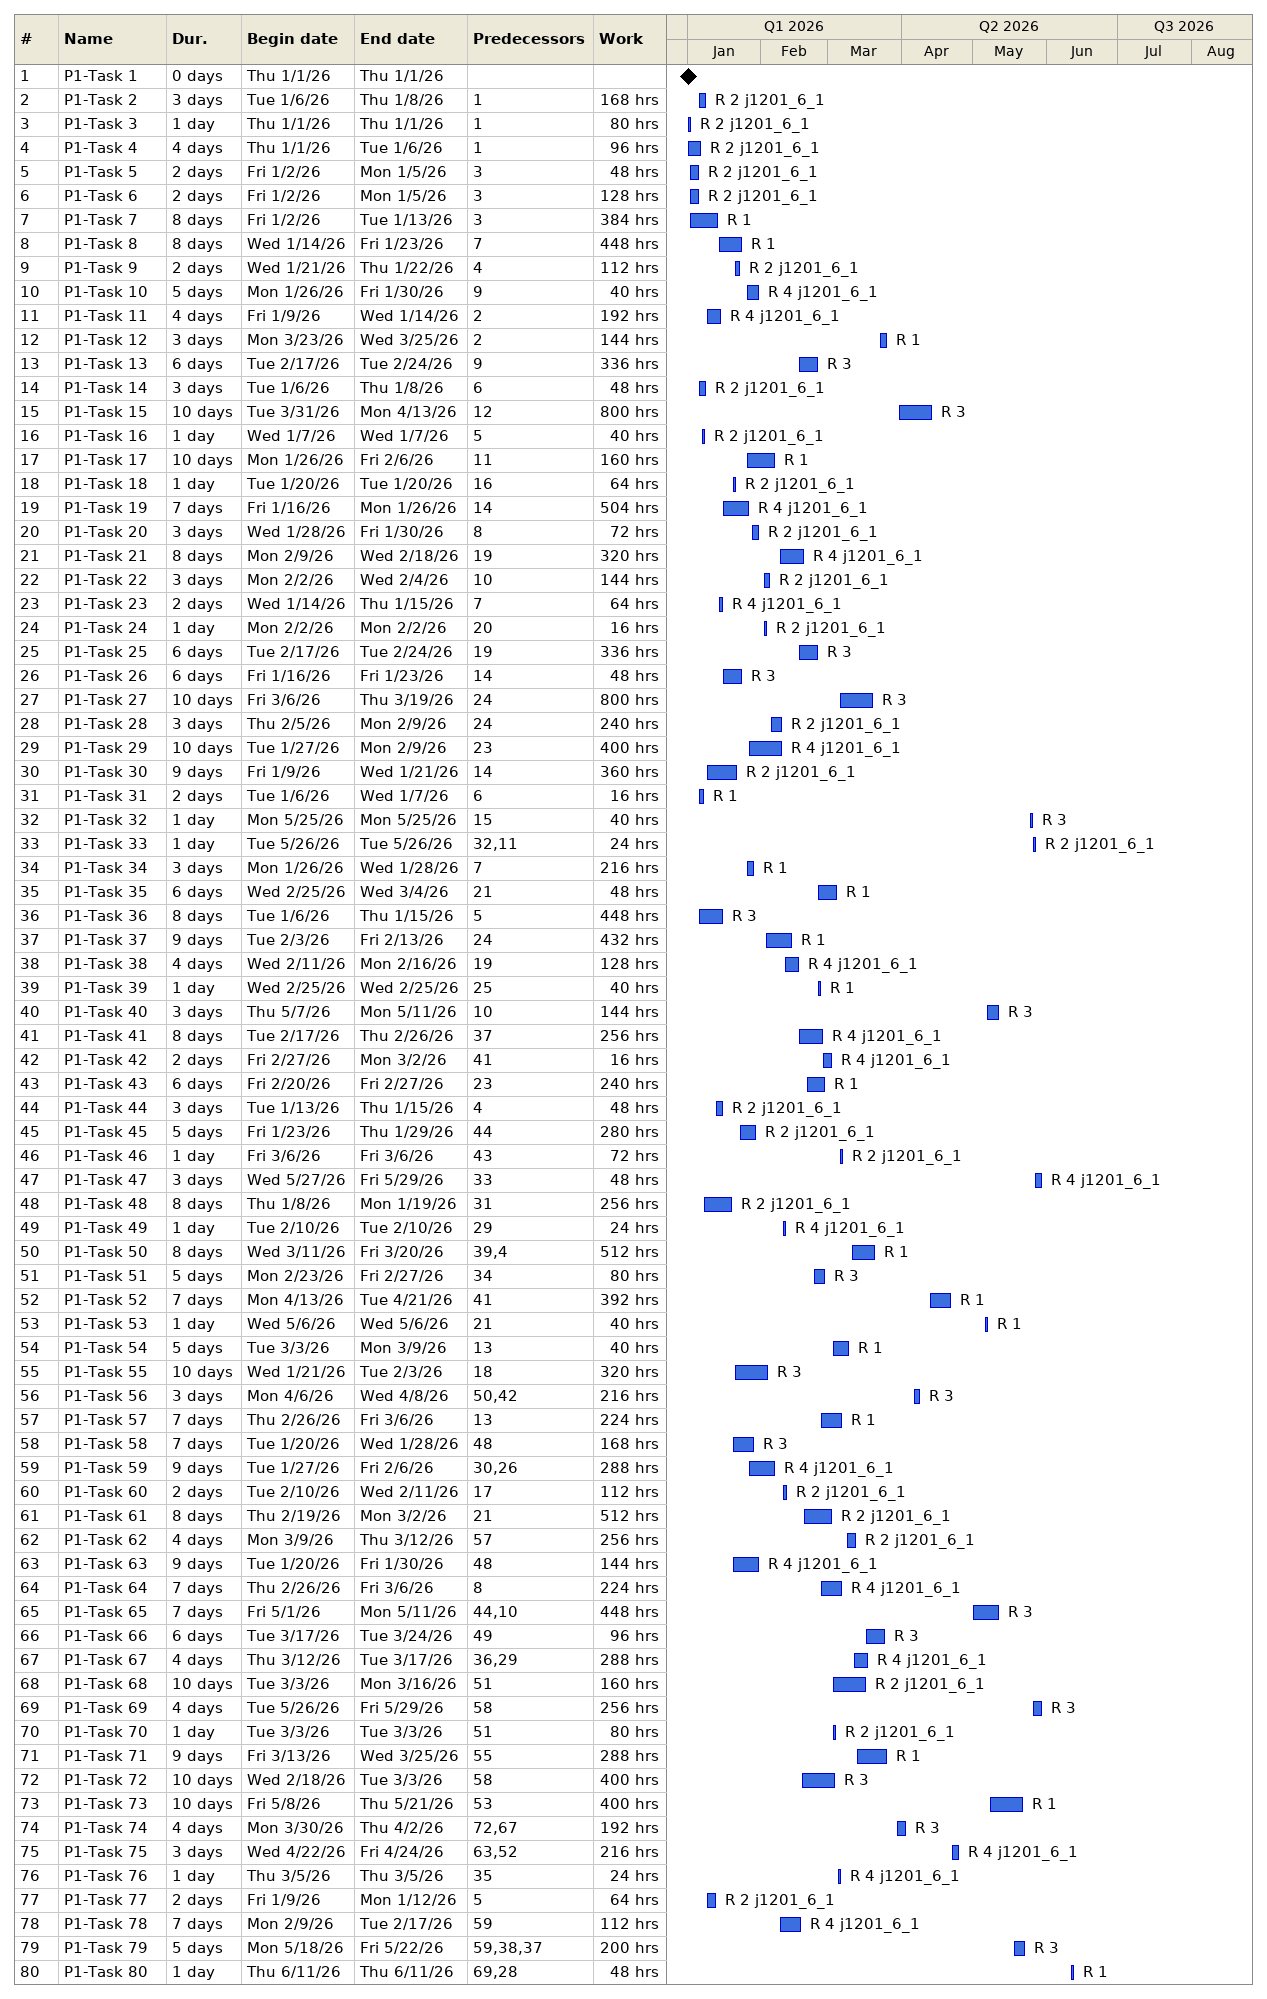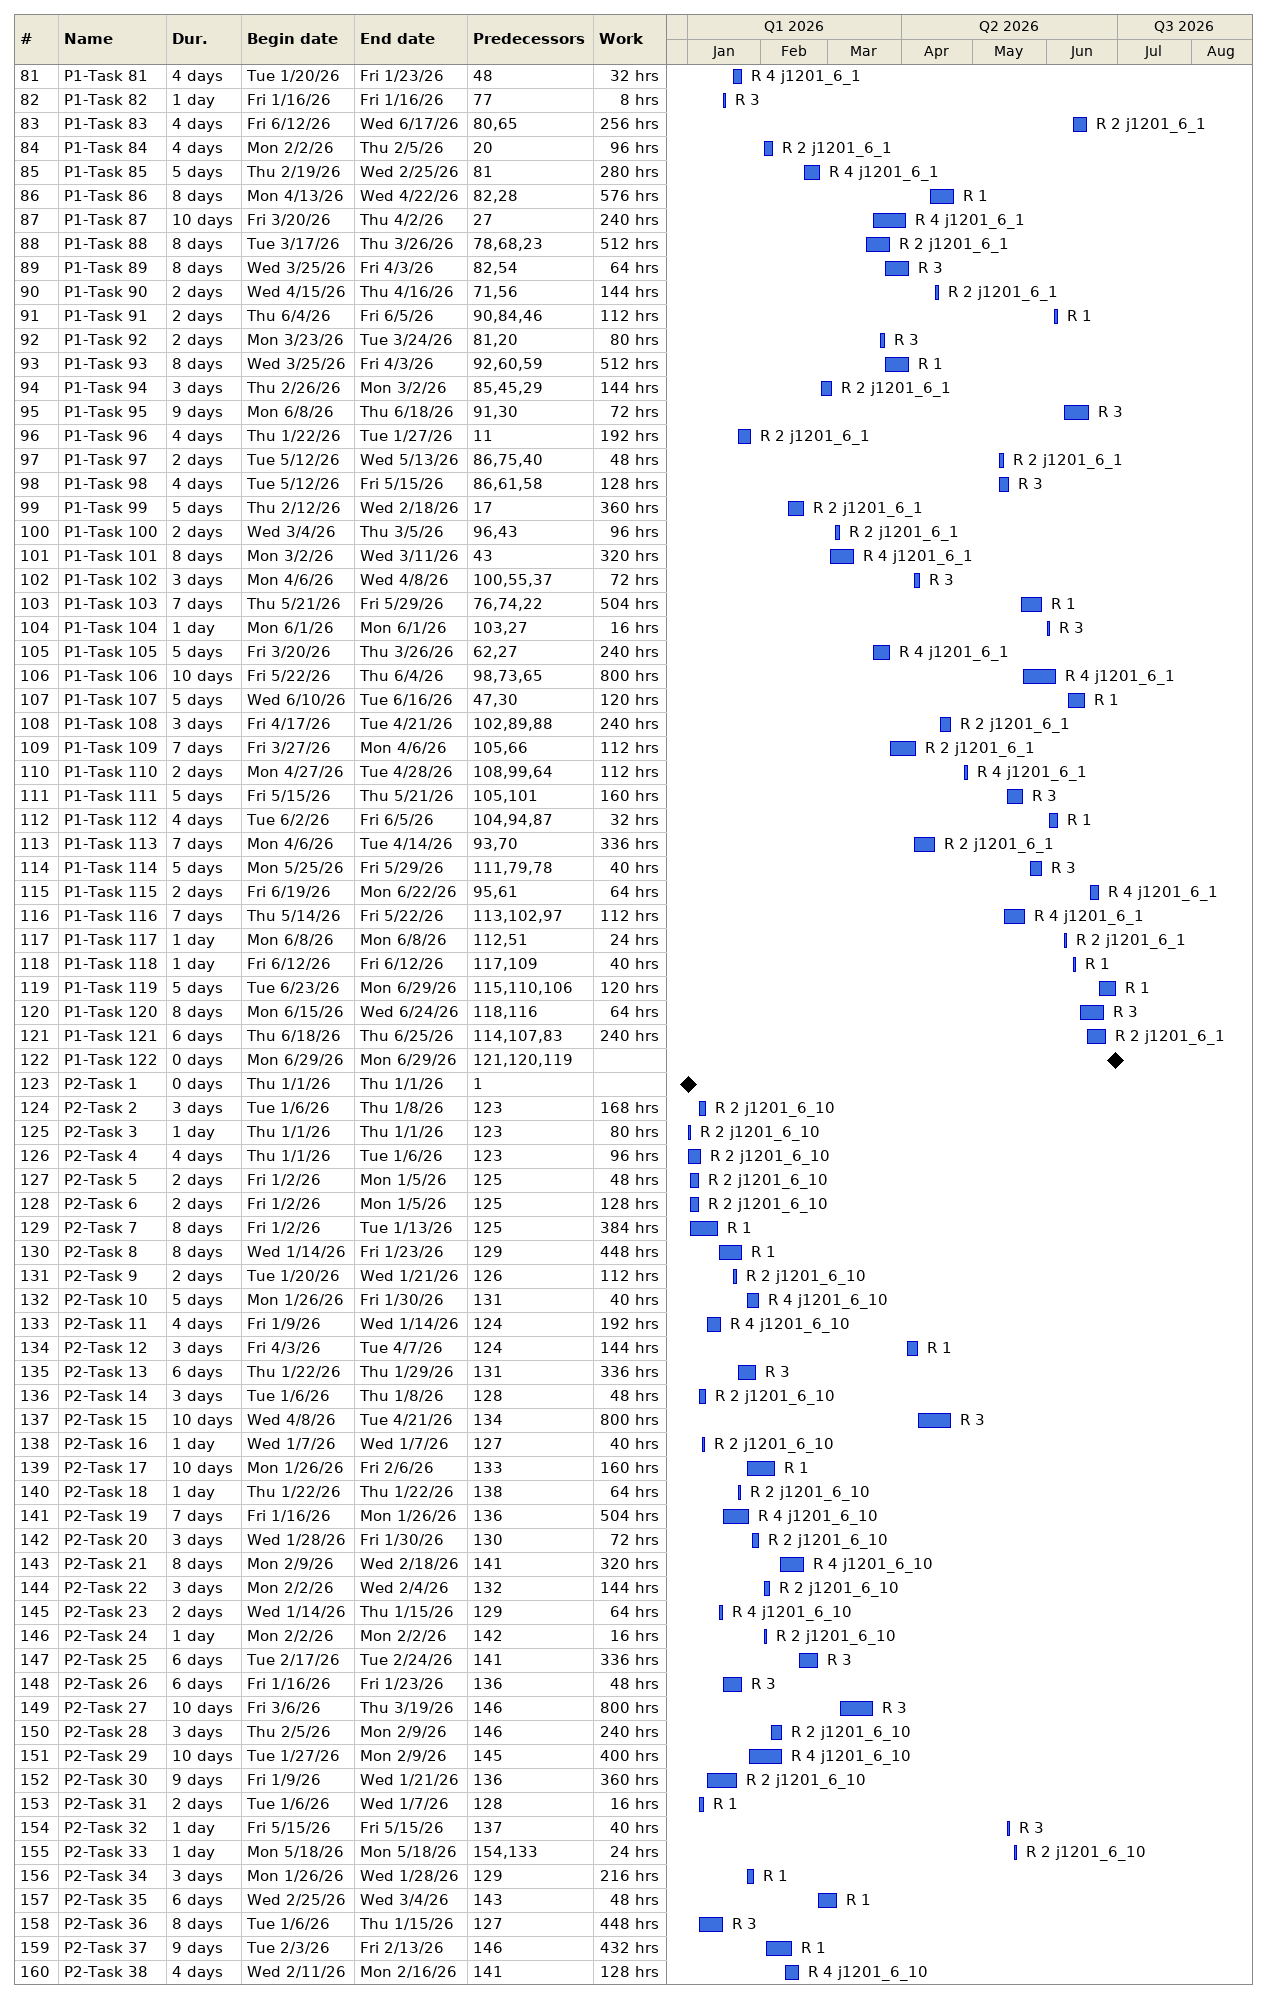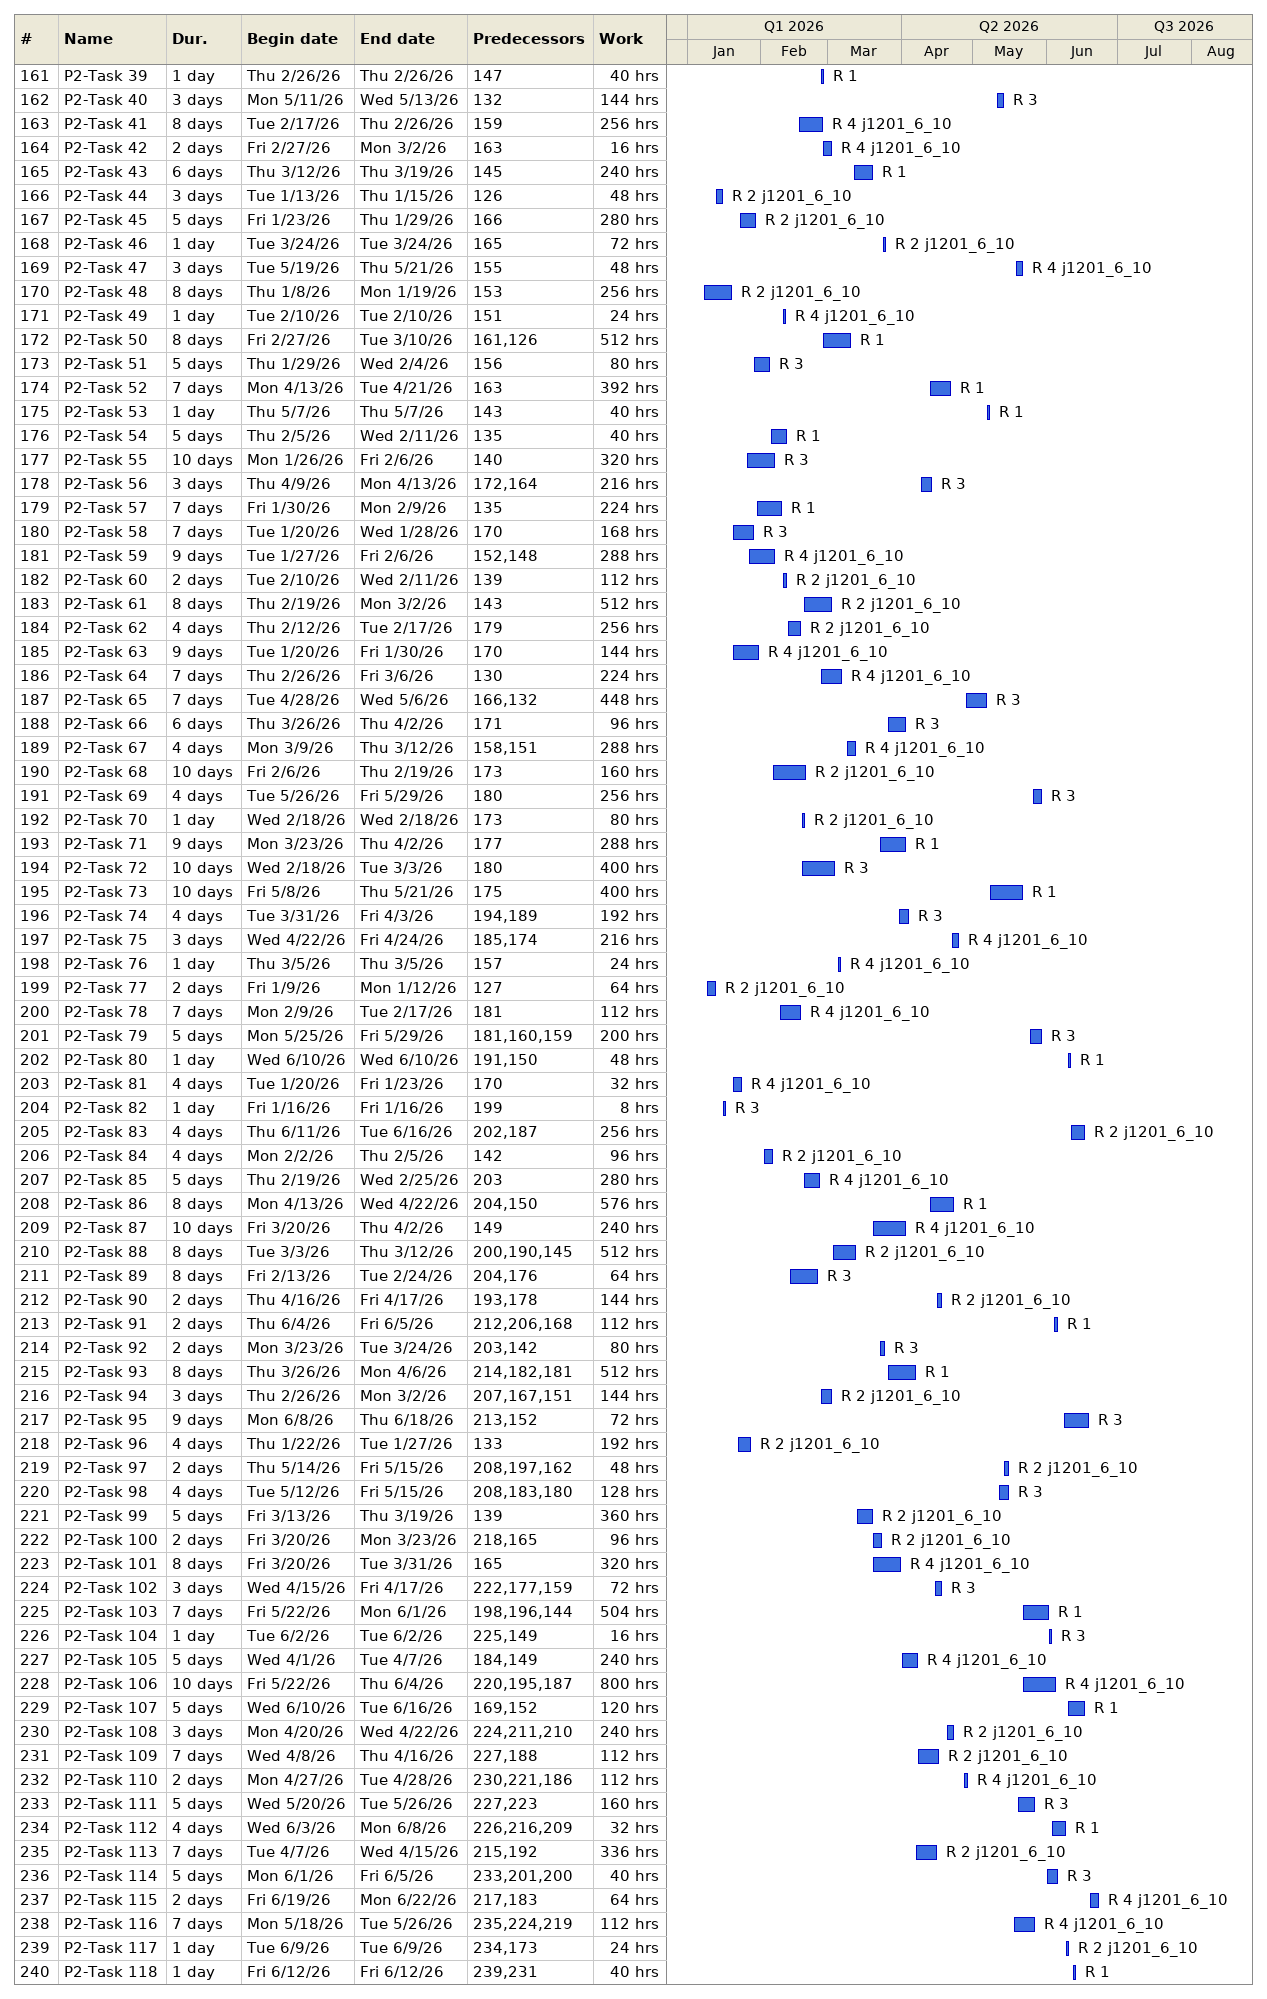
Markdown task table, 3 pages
| ID | Task | Duration | Start | Finish | Predecessors | Resources | Work (h) |
|---|---|---|---|---|---|---|---|
| 1 | P1-Task 1 | 0d | 2026-01-01 | 2026-01-01 |  |  |  |
| 2 | P1-Task 2 | 3d | 2026-01-06 | 2026-01-08 | 1 | R 2 j1201_6_1 | 168 |
| 3 | P1-Task 3 | 1d | 2026-01-01 | 2026-01-01 | 1 | R 2 j1201_6_1 | 80 |
| 4 | P1-Task 4 | 4d | 2026-01-01 | 2026-01-06 | 1 | R 2 j1201_6_1 | 96 |
| 5 | P1-Task 5 | 2d | 2026-01-02 | 2026-01-05 | 3 | R 2 j1201_6_1 | 48 |
| 6 | P1-Task 6 | 2d | 2026-01-02 | 2026-01-05 | 3 | R 2 j1201_6_1 | 128 |
| 7 | P1-Task 7 | 8d | 2026-01-02 | 2026-01-13 | 3 | R 1 | 384 |
| 8 | P1-Task 8 | 8d | 2026-01-14 | 2026-01-23 | 7 | R 1 | 448 |
| 9 | P1-Task 9 | 2d | 2026-01-21 | 2026-01-22 | 4 | R 2 j1201_6_1 | 112 |
| 10 | P1-Task 10 | 5d | 2026-01-26 | 2026-01-30 | 9 | R 4 j1201_6_1 | 40 |
| 11 | P1-Task 11 | 4d | 2026-01-09 | 2026-01-14 | 2 | R 4 j1201_6_1 | 192 |
| 12 | P1-Task 12 | 3d | 2026-03-23 | 2026-03-25 | 2 | R 1 | 144 |
| 13 | P1-Task 13 | 6d | 2026-02-17 | 2026-02-24 | 9 | R 3 | 336 |
| 14 | P1-Task 14 | 3d | 2026-01-06 | 2026-01-08 | 6 | R 2 j1201_6_1 | 48 |
| 15 | P1-Task 15 | 10d | 2026-03-31 | 2026-04-13 | 12 | R 3 | 800 |
| 16 | P1-Task 16 | 1d | 2026-01-07 | 2026-01-07 | 5 | R 2 j1201_6_1 | 40 |
| 17 | P1-Task 17 | 10d | 2026-01-26 | 2026-02-06 | 11 | R 1 | 160 |
| 18 | P1-Task 18 | 1d | 2026-01-20 | 2026-01-20 | 16 | R 2 j1201_6_1 | 64 |
| 19 | P1-Task 19 | 7d | 2026-01-16 | 2026-01-26 | 14 | R 4 j1201_6_1 | 504 |
| 20 | P1-Task 20 | 3d | 2026-01-28 | 2026-01-30 | 8 | R 2 j1201_6_1 | 72 |
| 21 | P1-Task 21 | 8d | 2026-02-09 | 2026-02-18 | 19 | R 4 j1201_6_1 | 320 |
| 22 | P1-Task 22 | 3d | 2026-02-02 | 2026-02-04 | 10 | R 2 j1201_6_1 | 144 |
| 23 | P1-Task 23 | 2d | 2026-01-14 | 2026-01-15 | 7 | R 4 j1201_6_1 | 64 |
| 24 | P1-Task 24 | 1d | 2026-02-02 | 2026-02-02 | 20 | R 2 j1201_6_1 | 16 |
| 25 | P1-Task 25 | 6d | 2026-02-17 | 2026-02-24 | 19 | R 3 | 336 |
| 26 | P1-Task 26 | 6d | 2026-01-16 | 2026-01-23 | 14 | R 3 | 48 |
| 27 | P1-Task 27 | 10d | 2026-03-06 | 2026-03-19 | 24 | R 3 | 800 |
| 28 | P1-Task 28 | 3d | 2026-02-05 | 2026-02-09 | 24 | R 2 j1201_6_1 | 240 |
| 29 | P1-Task 29 | 10d | 2026-01-27 | 2026-02-09 | 23 | R 4 j1201_6_1 | 400 |
| 30 | P1-Task 30 | 9d | 2026-01-09 | 2026-01-21 | 14 | R 2 j1201_6_1 | 360 |
| 31 | P1-Task 31 | 2d | 2026-01-06 | 2026-01-07 | 6 | R 1 | 16 |
| 32 | P1-Task 32 | 1d | 2026-05-25 | 2026-05-25 | 15 | R 3 | 40 |
| 33 | P1-Task 33 | 1d | 2026-05-26 | 2026-05-26 | 32, 11 | R 2 j1201_6_1 | 24 |
| 34 | P1-Task 34 | 3d | 2026-01-26 | 2026-01-28 | 7 | R 1 | 216 |
| 35 | P1-Task 35 | 6d | 2026-02-25 | 2026-03-04 | 21 | R 1 | 48 |
| 36 | P1-Task 36 | 8d | 2026-01-06 | 2026-01-15 | 5 | R 3 | 448 |
| 37 | P1-Task 37 | 9d | 2026-02-03 | 2026-02-13 | 24 | R 1 | 432 |
| 38 | P1-Task 38 | 4d | 2026-02-11 | 2026-02-16 | 19 | R 4 j1201_6_1 | 128 |
| 39 | P1-Task 39 | 1d | 2026-02-25 | 2026-02-25 | 25 | R 1 | 40 |
| 40 | P1-Task 40 | 3d | 2026-05-07 | 2026-05-11 | 10 | R 3 | 144 |
| 41 | P1-Task 41 | 8d | 2026-02-17 | 2026-02-26 | 37 | R 4 j1201_6_1 | 256 |
| 42 | P1-Task 42 | 2d | 2026-02-27 | 2026-03-02 | 41 | R 4 j1201_6_1 | 16 |
| 43 | P1-Task 43 | 6d | 2026-02-20 | 2026-02-27 | 23 | R 1 | 240 |
| 44 | P1-Task 44 | 3d | 2026-01-13 | 2026-01-15 | 4 | R 2 j1201_6_1 | 48 |
| 45 | P1-Task 45 | 5d | 2026-01-23 | 2026-01-29 | 44 | R 2 j1201_6_1 | 280 |
| 46 | P1-Task 46 | 1d | 2026-03-06 | 2026-03-06 | 43 | R 2 j1201_6_1 | 72 |
| 47 | P1-Task 47 | 3d | 2026-05-27 | 2026-05-29 | 33 | R 4 j1201_6_1 | 48 |
| 48 | P1-Task 48 | 8d | 2026-01-08 | 2026-01-19 | 31 | R 2 j1201_6_1 | 256 |
| 49 | P1-Task 49 | 1d | 2026-02-10 | 2026-02-10 | 29 | R 4 j1201_6_1 | 24 |
| 50 | P1-Task 50 | 8d | 2026-03-11 | 2026-03-20 | 39, 4 | R 1 | 512 |
| 51 | P1-Task 51 | 5d | 2026-02-23 | 2026-02-27 | 34 | R 3 | 80 |
| 52 | P1-Task 52 | 7d | 2026-04-13 | 2026-04-21 | 41 | R 1 | 392 |
| 53 | P1-Task 53 | 1d | 2026-05-06 | 2026-05-06 | 21 | R 1 | 40 |
| 54 | P1-Task 54 | 5d | 2026-03-03 | 2026-03-09 | 13 | R 1 | 40 |
| 55 | P1-Task 55 | 10d | 2026-01-21 | 2026-02-03 | 18 | R 3 | 320 |
| 56 | P1-Task 56 | 3d | 2026-04-06 | 2026-04-08 | 50, 42 | R 3 | 216 |
| 57 | P1-Task 57 | 7d | 2026-02-26 | 2026-03-06 | 13 | R 1 | 224 |
| 58 | P1-Task 58 | 7d | 2026-01-20 | 2026-01-28 | 48 | R 3 | 168 |
| 59 | P1-Task 59 | 9d | 2026-01-27 | 2026-02-06 | 30, 26 | R 4 j1201_6_1 | 288 |
| 60 | P1-Task 60 | 2d | 2026-02-10 | 2026-02-11 | 17 | R 2 j1201_6_1 | 112 |
| 61 | P1-Task 61 | 8d | 2026-02-19 | 2026-03-02 | 21 | R 2 j1201_6_1 | 512 |
| 62 | P1-Task 62 | 4d | 2026-03-09 | 2026-03-12 | 57 | R 2 j1201_6_1 | 256 |
| 63 | P1-Task 63 | 9d | 2026-01-20 | 2026-01-30 | 48 | R 4 j1201_6_1 | 144 |
| 64 | P1-Task 64 | 7d | 2026-02-26 | 2026-03-06 | 8 | R 4 j1201_6_1 | 224 |
| 65 | P1-Task 65 | 7d | 2026-05-01 | 2026-05-11 | 44, 10 | R 3 | 448 |
| 66 | P1-Task 66 | 6d | 2026-03-17 | 2026-03-24 | 49 | R 3 | 96 |
| 67 | P1-Task 67 | 4d | 2026-03-12 | 2026-03-17 | 36, 29 | R 4 j1201_6_1 | 288 |
| 68 | P1-Task 68 | 10d | 2026-03-03 | 2026-03-16 | 51 | R 2 j1201_6_1 | 160 |
| 69 | P1-Task 69 | 4d | 2026-05-26 | 2026-05-29 | 58 | R 3 | 256 |
| 70 | P1-Task 70 | 1d | 2026-03-03 | 2026-03-03 | 51 | R 2 j1201_6_1 | 80 |
| 71 | P1-Task 71 | 9d | 2026-03-13 | 2026-03-25 | 55 | R 1 | 288 |
| 72 | P1-Task 72 | 10d | 2026-02-18 | 2026-03-03 | 58 | R 3 | 400 |
| 73 | P1-Task 73 | 10d | 2026-05-08 | 2026-05-21 | 53 | R 1 | 400 |
| 74 | P1-Task 74 | 4d | 2026-03-30 | 2026-04-02 | 72, 67 | R 3 | 192 |
| 75 | P1-Task 75 | 3d | 2026-04-22 | 2026-04-24 | 63, 52 | R 4 j1201_6_1 | 216 |
| 76 | P1-Task 76 | 1d | 2026-03-05 | 2026-03-05 | 35 | R 4 j1201_6_1 | 24 |
| 77 | P1-Task 77 | 2d | 2026-01-09 | 2026-01-12 | 5 | R 2 j1201_6_1 | 64 |
| 78 | P1-Task 78 | 7d | 2026-02-09 | 2026-02-17 | 59 | R 4 j1201_6_1 | 112 |
| 79 | P1-Task 79 | 5d | 2026-05-18 | 2026-05-22 | 59, 38, 37 | R 3 | 200 |
| 80 | P1-Task 80 | 1d | 2026-06-11 | 2026-06-11 | 69, 28 | R 1 | 48 |
| 81 | P1-Task 81 | 4d | 2026-01-20 | 2026-01-23 | 48 | R 4 j1201_6_1 | 32 |
| 82 | P1-Task 82 | 1d | 2026-01-16 | 2026-01-16 | 77 | R 3 | 8 |
| 83 | P1-Task 83 | 4d | 2026-06-12 | 2026-06-17 | 80, 65 | R 2 j1201_6_1 | 256 |
| 84 | P1-Task 84 | 4d | 2026-02-02 | 2026-02-05 | 20 | R 2 j1201_6_1 | 96 |
| 85 | P1-Task 85 | 5d | 2026-02-19 | 2026-02-25 | 81 | R 4 j1201_6_1 | 280 |
| 86 | P1-Task 86 | 8d | 2026-04-13 | 2026-04-22 | 82, 28 | R 1 | 576 |
| 87 | P1-Task 87 | 10d | 2026-03-20 | 2026-04-02 | 27 | R 4 j1201_6_1 | 240 |
| 88 | P1-Task 88 | 8d | 2026-03-17 | 2026-03-26 | 78, 68, 23 | R 2 j1201_6_1 | 512 |
| 89 | P1-Task 89 | 8d | 2026-03-25 | 2026-04-03 | 82, 54 | R 3 | 64 |
| 90 | P1-Task 90 | 2d | 2026-04-15 | 2026-04-16 | 71, 56 | R 2 j1201_6_1 | 144 |
| 91 | P1-Task 91 | 2d | 2026-06-04 | 2026-06-05 | 90, 84, 46 | R 1 | 112 |
| 92 | P1-Task 92 | 2d | 2026-03-23 | 2026-03-24 | 81, 20 | R 3 | 80 |
| 93 | P1-Task 93 | 8d | 2026-03-25 | 2026-04-03 | 92, 60, 59 | R 1 | 512 |
| 94 | P1-Task 94 | 3d | 2026-02-26 | 2026-03-02 | 85, 45, 29 | R 2 j1201_6_1 | 144 |
| 95 | P1-Task 95 | 9d | 2026-06-08 | 2026-06-18 | 91, 30 | R 3 | 72 |
| 96 | P1-Task 96 | 4d | 2026-01-22 | 2026-01-27 | 11 | R 2 j1201_6_1 | 192 |
| 97 | P1-Task 97 | 2d | 2026-05-12 | 2026-05-13 | 86, 75, 40 | R 2 j1201_6_1 | 48 |
| 98 | P1-Task 98 | 4d | 2026-05-12 | 2026-05-15 | 86, 61, 58 | R 3 | 128 |
| 99 | P1-Task 99 | 5d | 2026-02-12 | 2026-02-18 | 17 | R 2 j1201_6_1 | 360 |
| 100 | P1-Task 100 | 2d | 2026-03-04 | 2026-03-05 | 96, 43 | R 2 j1201_6_1 | 96 |
| 101 | P1-Task 101 | 8d | 2026-03-02 | 2026-03-11 | 43 | R 4 j1201_6_1 | 320 |
| 102 | P1-Task 102 | 3d | 2026-04-06 | 2026-04-08 | 100, 55, 37 | R 3 | 72 |
| 103 | P1-Task 103 | 7d | 2026-05-21 | 2026-05-29 | 76, 74, 22 | R 1 | 504 |
| 104 | P1-Task 104 | 1d | 2026-06-01 | 2026-06-01 | 103, 27 | R 3 | 16 |
| 105 | P1-Task 105 | 5d | 2026-03-20 | 2026-03-26 | 62, 27 | R 4 j1201_6_1 | 240 |
| 106 | P1-Task 106 | 10d | 2026-05-22 | 2026-06-04 | 98, 73, 65 | R 4 j1201_6_1 | 800 |
| 107 | P1-Task 107 | 5d | 2026-06-10 | 2026-06-16 | 47, 30 | R 1 | 120 |
| 108 | P1-Task 108 | 3d | 2026-04-17 | 2026-04-21 | 102, 89, 88 | R 2 j1201_6_1 | 240 |
| 109 | P1-Task 109 | 7d | 2026-03-27 | 2026-04-06 | 105, 66 | R 2 j1201_6_1 | 112 |
| 110 | P1-Task 110 | 2d | 2026-04-27 | 2026-04-28 | 108, 99, 64 | R 4 j1201_6_1 | 112 |
| 111 | P1-Task 111 | 5d | 2026-05-15 | 2026-05-21 | 105, 101 | R 3 | 160 |
| 112 | P1-Task 112 | 4d | 2026-06-02 | 2026-06-05 | 104, 94, 87 | R 1 | 32 |
| 113 | P1-Task 113 | 7d | 2026-04-06 | 2026-04-14 | 93, 70 | R 2 j1201_6_1 | 336 |
| 114 | P1-Task 114 | 5d | 2026-05-25 | 2026-05-29 | 111, 79, 78 | R 3 | 40 |
| 115 | P1-Task 115 | 2d | 2026-06-19 | 2026-06-22 | 95, 61 | R 4 j1201_6_1 | 64 |
| 116 | P1-Task 116 | 7d | 2026-05-14 | 2026-05-22 | 113, 102, 97 | R 4 j1201_6_1 | 112 |
| 117 | P1-Task 117 | 1d | 2026-06-08 | 2026-06-08 | 112, 51 | R 2 j1201_6_1 | 24 |
| 118 | P1-Task 118 | 1d | 2026-06-12 | 2026-06-12 | 117, 109 | R 1 | 40 |
| 119 | P1-Task 119 | 5d | 2026-06-23 | 2026-06-29 | 115, 110, 106 | R 1 | 120 |
| 120 | P1-Task 120 | 8d | 2026-06-15 | 2026-06-24 | 118, 116 | R 3 | 64 |
| 121 | P1-Task 121 | 6d | 2026-06-18 | 2026-06-25 | 114, 107, 83 | R 2 j1201_6_1 | 240 |
| 122 | P1-Task 122 | 0d | 2026-06-29 | 2026-06-29 | 121, 120, 119 |  |  |
| 123 | P2-Task 1 | 0d | 2026-01-01 | 2026-01-01 | 1 |  |  |
| 124 | P2-Task 2 | 3d | 2026-01-06 | 2026-01-08 | 123 | R 2 j1201_6_10 | 168 |
| 125 | P2-Task 3 | 1d | 2026-01-01 | 2026-01-01 | 123 | R 2 j1201_6_10 | 80 |
| 126 | P2-Task 4 | 4d | 2026-01-01 | 2026-01-06 | 123 | R 2 j1201_6_10 | 96 |
| 127 | P2-Task 5 | 2d | 2026-01-02 | 2026-01-05 | 125 | R 2 j1201_6_10 | 48 |
| 128 | P2-Task 6 | 2d | 2026-01-02 | 2026-01-05 | 125 | R 2 j1201_6_10 | 128 |
| 129 | P2-Task 7 | 8d | 2026-01-02 | 2026-01-13 | 125 | R 1 | 384 |
| 130 | P2-Task 8 | 8d | 2026-01-14 | 2026-01-23 | 129 | R 1 | 448 |
| 131 | P2-Task 9 | 2d | 2026-01-20 | 2026-01-21 | 126 | R 2 j1201_6_10 | 112 |
| 132 | P2-Task 10 | 5d | 2026-01-26 | 2026-01-30 | 131 | R 4 j1201_6_10 | 40 |
| 133 | P2-Task 11 | 4d | 2026-01-09 | 2026-01-14 | 124 | R 4 j1201_6_10 | 192 |
| 134 | P2-Task 12 | 3d | 2026-04-03 | 2026-04-07 | 124 | R 1 | 144 |
| 135 | P2-Task 13 | 6d | 2026-01-22 | 2026-01-29 | 131 | R 3 | 336 |
| 136 | P2-Task 14 | 3d | 2026-01-06 | 2026-01-08 | 128 | R 2 j1201_6_10 | 48 |
| 137 | P2-Task 15 | 10d | 2026-04-08 | 2026-04-21 | 134 | R 3 | 800 |
| 138 | P2-Task 16 | 1d | 2026-01-07 | 2026-01-07 | 127 | R 2 j1201_6_10 | 40 |
| 139 | P2-Task 17 | 10d | 2026-01-26 | 2026-02-06 | 133 | R 1 | 160 |
| 140 | P2-Task 18 | 1d | 2026-01-22 | 2026-01-22 | 138 | R 2 j1201_6_10 | 64 |
| 141 | P2-Task 19 | 7d | 2026-01-16 | 2026-01-26 | 136 | R 4 j1201_6_10 | 504 |
| 142 | P2-Task 20 | 3d | 2026-01-28 | 2026-01-30 | 130 | R 2 j1201_6_10 | 72 |
| 143 | P2-Task 21 | 8d | 2026-02-09 | 2026-02-18 | 141 | R 4 j1201_6_10 | 320 |
| 144 | P2-Task 22 | 3d | 2026-02-02 | 2026-02-04 | 132 | R 2 j1201_6_10 | 144 |
| 145 | P2-Task 23 | 2d | 2026-01-14 | 2026-01-15 | 129 | R 4 j1201_6_10 | 64 |
| 146 | P2-Task 24 | 1d | 2026-02-02 | 2026-02-02 | 142 | R 2 j1201_6_10 | 16 |
| 147 | P2-Task 25 | 6d | 2026-02-17 | 2026-02-24 | 141 | R 3 | 336 |
| 148 | P2-Task 26 | 6d | 2026-01-16 | 2026-01-23 | 136 | R 3 | 48 |
| 149 | P2-Task 27 | 10d | 2026-03-06 | 2026-03-19 | 146 | R 3 | 800 |
| 150 | P2-Task 28 | 3d | 2026-02-05 | 2026-02-09 | 146 | R 2 j1201_6_10 | 240 |
| 151 | P2-Task 29 | 10d | 2026-01-27 | 2026-02-09 | 145 | R 4 j1201_6_10 | 400 |
| 152 | P2-Task 30 | 9d | 2026-01-09 | 2026-01-21 | 136 | R 2 j1201_6_10 | 360 |
| 153 | P2-Task 31 | 2d | 2026-01-06 | 2026-01-07 | 128 | R 1 | 16 |
| 154 | P2-Task 32 | 1d | 2026-05-15 | 2026-05-15 | 137 | R 3 | 40 |
| 155 | P2-Task 33 | 1d | 2026-05-18 | 2026-05-18 | 154, 133 | R 2 j1201_6_10 | 24 |
| 156 | P2-Task 34 | 3d | 2026-01-26 | 2026-01-28 | 129 | R 1 | 216 |
| 157 | P2-Task 35 | 6d | 2026-02-25 | 2026-03-04 | 143 | R 1 | 48 |
| 158 | P2-Task 36 | 8d | 2026-01-06 | 2026-01-15 | 127 | R 3 | 448 |
| 159 | P2-Task 37 | 9d | 2026-02-03 | 2026-02-13 | 146 | R 1 | 432 |
| 160 | P2-Task 38 | 4d | 2026-02-11 | 2026-02-16 | 141 | R 4 j1201_6_10 | 128 |
| 161 | P2-Task 39 | 1d | 2026-02-26 | 2026-02-26 | 147 | R 1 | 40 |
| 162 | P2-Task 40 | 3d | 2026-05-11 | 2026-05-13 | 132 | R 3 | 144 |
| 163 | P2-Task 41 | 8d | 2026-02-17 | 2026-02-26 | 159 | R 4 j1201_6_10 | 256 |
| 164 | P2-Task 42 | 2d | 2026-02-27 | 2026-03-02 | 163 | R 4 j1201_6_10 | 16 |
| 165 | P2-Task 43 | 6d | 2026-03-12 | 2026-03-19 | 145 | R 1 | 240 |
| 166 | P2-Task 44 | 3d | 2026-01-13 | 2026-01-15 | 126 | R 2 j1201_6_10 | 48 |
| 167 | P2-Task 45 | 5d | 2026-01-23 | 2026-01-29 | 166 | R 2 j1201_6_10 | 280 |
| 168 | P2-Task 46 | 1d | 2026-03-24 | 2026-03-24 | 165 | R 2 j1201_6_10 | 72 |
| 169 | P2-Task 47 | 3d | 2026-05-19 | 2026-05-21 | 155 | R 4 j1201_6_10 | 48 |
| 170 | P2-Task 48 | 8d | 2026-01-08 | 2026-01-19 | 153 | R 2 j1201_6_10 | 256 |
| 171 | P2-Task 49 | 1d | 2026-02-10 | 2026-02-10 | 151 | R 4 j1201_6_10 | 24 |
| 172 | P2-Task 50 | 8d | 2026-02-27 | 2026-03-10 | 161, 126 | R 1 | 512 |
| 173 | P2-Task 51 | 5d | 2026-01-29 | 2026-02-04 | 156 | R 3 | 80 |
| 174 | P2-Task 52 | 7d | 2026-04-13 | 2026-04-21 | 163 | R 1 | 392 |
| 175 | P2-Task 53 | 1d | 2026-05-07 | 2026-05-07 | 143 | R 1 | 40 |
| 176 | P2-Task 54 | 5d | 2026-02-05 | 2026-02-11 | 135 | R 1 | 40 |
| 177 | P2-Task 55 | 10d | 2026-01-26 | 2026-02-06 | 140 | R 3 | 320 |
| 178 | P2-Task 56 | 3d | 2026-04-09 | 2026-04-13 | 172, 164 | R 3 | 216 |
| 179 | P2-Task 57 | 7d | 2026-01-30 | 2026-02-09 | 135 | R 1 | 224 |
| 180 | P2-Task 58 | 7d | 2026-01-20 | 2026-01-28 | 170 | R 3 | 168 |
| 181 | P2-Task 59 | 9d | 2026-01-27 | 2026-02-06 | 152, 148 | R 4 j1201_6_10 | 288 |
| 182 | P2-Task 60 | 2d | 2026-02-10 | 2026-02-11 | 139 | R 2 j1201_6_10 | 112 |
| 183 | P2-Task 61 | 8d | 2026-02-19 | 2026-03-02 | 143 | R 2 j1201_6_10 | 512 |
| 184 | P2-Task 62 | 4d | 2026-02-12 | 2026-02-17 | 179 | R 2 j1201_6_10 | 256 |
| 185 | P2-Task 63 | 9d | 2026-01-20 | 2026-01-30 | 170 | R 4 j1201_6_10 | 144 |
| 186 | P2-Task 64 | 7d | 2026-02-26 | 2026-03-06 | 130 | R 4 j1201_6_10 | 224 |
| 187 | P2-Task 65 | 7d | 2026-04-28 | 2026-05-06 | 166, 132 | R 3 | 448 |
| 188 | P2-Task 66 | 6d | 2026-03-26 | 2026-04-02 | 171 | R 3 | 96 |
| 189 | P2-Task 67 | 4d | 2026-03-09 | 2026-03-12 | 158, 151 | R 4 j1201_6_10 | 288 |
| 190 | P2-Task 68 | 10d | 2026-02-06 | 2026-02-19 | 173 | R 2 j1201_6_10 | 160 |
| 191 | P2-Task 69 | 4d | 2026-05-26 | 2026-05-29 | 180 | R 3 | 256 |
| 192 | P2-Task 70 | 1d | 2026-02-18 | 2026-02-18 | 173 | R 2 j1201_6_10 | 80 |
| 193 | P2-Task 71 | 9d | 2026-03-23 | 2026-04-02 | 177 | R 1 | 288 |
| 194 | P2-Task 72 | 10d | 2026-02-18 | 2026-03-03 | 180 | R 3 | 400 |
| 195 | P2-Task 73 | 10d | 2026-05-08 | 2026-05-21 | 175 | R 1 | 400 |
| 196 | P2-Task 74 | 4d | 2026-03-31 | 2026-04-03 | 194, 189 | R 3 | 192 |
| 197 | P2-Task 75 | 3d | 2026-04-22 | 2026-04-24 | 185, 174 | R 4 j1201_6_10 | 216 |
| 198 | P2-Task 76 | 1d | 2026-03-05 | 2026-03-05 | 157 | R 4 j1201_6_10 | 24 |
| 199 | P2-Task 77 | 2d | 2026-01-09 | 2026-01-12 | 127 | R 2 j1201_6_10 | 64 |
| 200 | P2-Task 78 | 7d | 2026-02-09 | 2026-02-17 | 181 | R 4 j1201_6_10 | 112 |
| 201 | P2-Task 79 | 5d | 2026-05-25 | 2026-05-29 | 181, 160, 159 | R 3 | 200 |
| 202 | P2-Task 80 | 1d | 2026-06-10 | 2026-06-10 | 191, 150 | R 1 | 48 |
| 203 | P2-Task 81 | 4d | 2026-01-20 | 2026-01-23 | 170 | R 4 j1201_6_10 | 32 |
| 204 | P2-Task 82 | 1d | 2026-01-16 | 2026-01-16 | 199 | R 3 | 8 |
| 205 | P2-Task 83 | 4d | 2026-06-11 | 2026-06-16 | 202, 187 | R 2 j1201_6_10 | 256 |
| 206 | P2-Task 84 | 4d | 2026-02-02 | 2026-02-05 | 142 | R 2 j1201_6_10 | 96 |
| 207 | P2-Task 85 | 5d | 2026-02-19 | 2026-02-25 | 203 | R 4 j1201_6_10 | 280 |
| 208 | P2-Task 86 | 8d | 2026-04-13 | 2026-04-22 | 204, 150 | R 1 | 576 |
| 209 | P2-Task 87 | 10d | 2026-03-20 | 2026-04-02 | 149 | R 4 j1201_6_10 | 240 |
| 210 | P2-Task 88 | 8d | 2026-03-03 | 2026-03-12 | 200, 190, 145 | R 2 j1201_6_10 | 512 |
| 211 | P2-Task 89 | 8d | 2026-02-13 | 2026-02-24 | 204, 176 | R 3 | 64 |
| 212 | P2-Task 90 | 2d | 2026-04-16 | 2026-04-17 | 193, 178 | R 2 j1201_6_10 | 144 |
| 213 | P2-Task 91 | 2d | 2026-06-04 | 2026-06-05 | 212, 206, 168 | R 1 | 112 |
| 214 | P2-Task 92 | 2d | 2026-03-23 | 2026-03-24 | 203, 142 | R 3 | 80 |
| 215 | P2-Task 93 | 8d | 2026-03-26 | 2026-04-06 | 214, 182, 181 | R 1 | 512 |
| 216 | P2-Task 94 | 3d | 2026-02-26 | 2026-03-02 | 207, 167, 151 | R 2 j1201_6_10 | 144 |
| 217 | P2-Task 95 | 9d | 2026-06-08 | 2026-06-18 | 213, 152 | R 3 | 72 |
| 218 | P2-Task 96 | 4d | 2026-01-22 | 2026-01-27 | 133 | R 2 j1201_6_10 | 192 |
| 219 | P2-Task 97 | 2d | 2026-05-14 | 2026-05-15 | 208, 197, 162 | R 2 j1201_6_10 | 48 |
| 220 | P2-Task 98 | 4d | 2026-05-12 | 2026-05-15 | 208, 183, 180 | R 3 | 128 |
| 221 | P2-Task 99 | 5d | 2026-03-13 | 2026-03-19 | 139 | R 2 j1201_6_10 | 360 |
| 222 | P2-Task 100 | 2d | 2026-03-20 | 2026-03-23 | 218, 165 | R 2 j1201_6_10 | 96 |
| 223 | P2-Task 101 | 8d | 2026-03-20 | 2026-03-31 | 165 | R 4 j1201_6_10 | 320 |
| 224 | P2-Task 102 | 3d | 2026-04-15 | 2026-04-17 | 222, 177, 159 | R 3 | 72 |
| 225 | P2-Task 103 | 7d | 2026-05-22 | 2026-06-01 | 198, 196, 144 | R 1 | 504 |
| 226 | P2-Task 104 | 1d | 2026-06-02 | 2026-06-02 | 225, 149 | R 3 | 16 |
| 227 | P2-Task 105 | 5d | 2026-04-01 | 2026-04-07 | 184, 149 | R 4 j1201_6_10 | 240 |
| 228 | P2-Task 106 | 10d | 2026-05-22 | 2026-06-04 | 220, 195, 187 | R 4 j1201_6_10 | 800 |
| 229 | P2-Task 107 | 5d | 2026-06-10 | 2026-06-16 | 169, 152 | R 1 | 120 |
| 230 | P2-Task 108 | 3d | 2026-04-20 | 2026-04-22 | 224, 211, 210 | R 2 j1201_6_10 | 240 |
| 231 | P2-Task 109 | 7d | 2026-04-08 | 2026-04-16 | 227, 188 | R 2 j1201_6_10 | 112 |
| 232 | P2-Task 110 | 2d | 2026-04-27 | 2026-04-28 | 230, 221, 186 | R 4 j1201_6_10 | 112 |
| 233 | P2-Task 111 | 5d | 2026-05-20 | 2026-05-26 | 227, 223 | R 3 | 160 |
| 234 | P2-Task 112 | 4d | 2026-06-03 | 2026-06-08 | 226, 216, 209 | R 1 | 32 |
| 235 | P2-Task 113 | 7d | 2026-04-07 | 2026-04-15 | 215, 192 | R 2 j1201_6_10 | 336 |
| 236 | P2-Task 114 | 5d | 2026-06-01 | 2026-06-05 | 233, 201, 200 | R 3 | 40 |
| 237 | P2-Task 115 | 2d | 2026-06-19 | 2026-06-22 | 217, 183 | R 4 j1201_6_10 | 64 |
| 238 | P2-Task 116 | 7d | 2026-05-18 | 2026-05-26 | 235, 224, 219 | R 4 j1201_6_10 | 112 |
| 239 | P2-Task 117 | 1d | 2026-06-09 | 2026-06-09 | 234, 173 | R 2 j1201_6_10 | 24 |
| 240 | P2-Task 118 | 1d | 2026-06-12 | 2026-06-12 | 239, 231 | R 1 | 40 |
